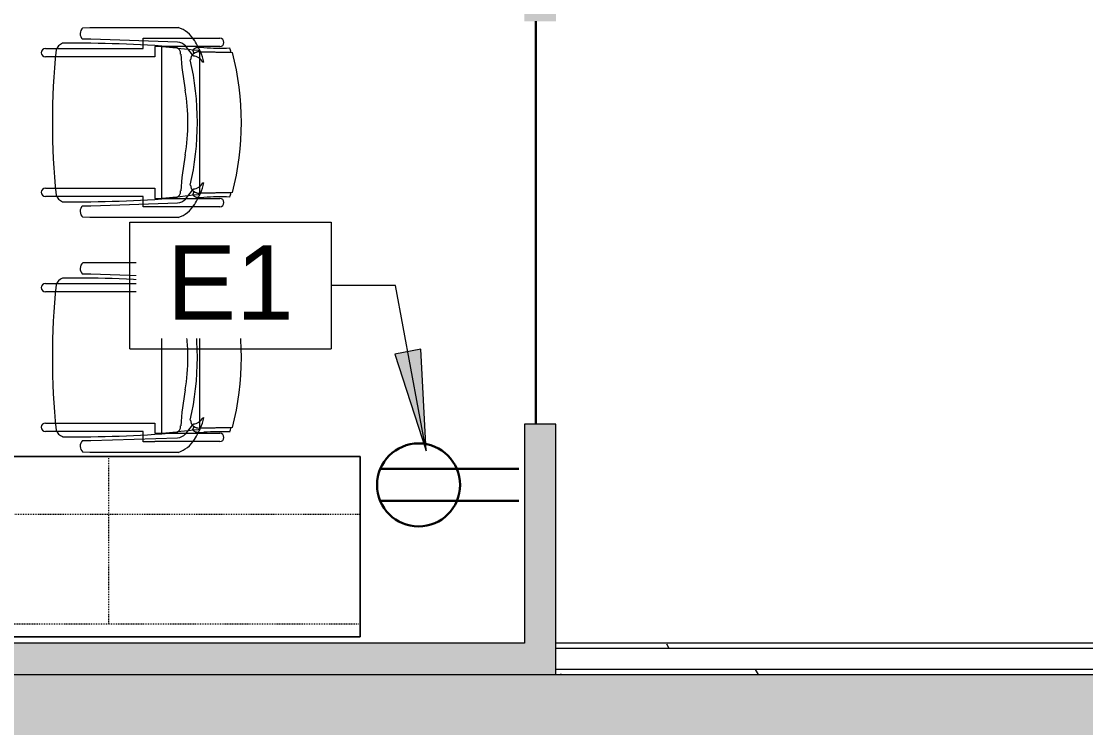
# Model space of a CAD drawing. Header units: inches. Extents: x 395 to 1878, y 644 to 1756.
# Drawn here: x 549.3 to 676.2, y 864.6 to 948.8 of the extents above; entities that cross this region are included whole.
import ezdxf

# ---------------------------------------------------------------- set-up
doc = ezdxf.new("R2010")
doc.units = ezdxf.units.IN
doc.header["$MEASUREMENT"] = 0
doc.linetypes.add('DASH 1_32_', pattern=[0.0625, 0.03125, -0.03125])
for name, color, linetype, lineweight in [('A-ANNO-KEYN', 231, 'Continuous', 9), ('A-ANNO-NOTE', 131, 'Continuous', 30), ('A-DETL-GENF', 92, 'Continuous', 9), ('A-GLAZ', 151, 'Continuous', 13), ('A-WALL', 113, 'Continuous', 13), ('A-WALL-PATT', 111, 'Continuous', 13), ('I-FURN', 30, 'Continuous', 9), ('I-WALL', 2, 'Continuous', 13)]:
    doc.layers.add(name, color=color, linetype=linetype, lineweight=lineweight)
doc.styles.add('Arial_2', font='arial.ttf', dxfattribs={"height": 8.851796})
pattern_1 = [(0, (0, 0), (30.72, 7.68), [1.267, -21.773, 1.267, -21.773, -122.88]), (0, (0, 0), (30.72, 7.68), [-46.08, 1.267, -44.813, 1.267, -21.773, -53.76]), (0, (0, 0), (30.72, 7.68), [-115.2, 1.267, -14.093, 1.267, -37.133]), (120, (11.52, 3.84), (-22.011075, 22.7643), [1.267, -21.773, 1.267, -21.773, -122.88]), (120, (11.52, 3.84), (-22.011075, 22.7643), [-46.08, 1.267, -44.813, 1.267, -21.773, -53.76]), (120, (11.52, 3.84), (-22.011075, 22.7643), [-115.2, 1.267, -14.093, 1.267, -37.133]), (240, (15.36, 19.2), (-8.708925, -30.4443), [1.267, -21.773, 1.267, -21.773, -122.88]), (240, (15.36, 19.2), (-8.708925, -30.4443), [-46.08, 1.267, -44.813, 1.267, -21.773, -53.76]), (240, (15.36, 19.2), (-8.708925, -30.4443), [-115.2, 1.267, -14.093, 1.267, -37.133])]

# ---------------------------------------------------------------- blocks, each defined once
blk = doc.blocks.new('Frameless opening with glazing - 48_ x 96_-4931144-FIRST FLOOR POWER _ SIGNAL')
at = {"layer": 'A-GLAZ', "lineweight": 30}
blk.add_line((-25.5, -0.5), (22.5, -0.5), dxfattribs=at)
blk = doc.blocks.new('T-Shaped Desk 3 - T-Shaped Desk 1-4945549-FIRST FLOOR POWER _ SIGNAL')
at = {"layer": 'I-FURN'}
for p, q in [((537.55, 1247.73), (536.12, 1247.58)), ((536.12, 1247.58), (537.55, 1247.73)), ((539.04, 1247.87), (537.55, 1247.73)), ((537.55, 1247.73), (539.04, 1247.87)), ((540.52, 1247.99), (539.04, 1247.87)), ((539.04, 1247.87), (540.52, 1247.99)), ((542.01, 1248.09), (540.52, 1247.99)), ((540.52, 1247.99), (542.01, 1248.09)), ((543.49, 1248.17), (542.01, 1248.09)), ((542.01, 1248.09), (543.49, 1248.17)), ((544.98, 1248.23), (543.49, 1248.17)), ((543.49, 1248.17), (544.98, 1248.23)), ((546.47, 1248.28), (544.98, 1248.23)), ((544.98, 1248.23), (546.47, 1248.28)), ((547.96, 1248.31), (546.47, 1248.28)), ((546.47, 1248.28), (547.96, 1248.31)), ((549.45, 1248.31), (547.96, 1248.31)), ((547.96, 1248.31), (549.45, 1248.31)), ((550.94, 1248.31), (549.45, 1248.31)), ((549.45, 1248.31), (550.94, 1248.31)), ((552.42, 1248.28), (550.94, 1248.31)), ((550.94, 1248.31), (552.42, 1248.28)), ((553.91, 1248.23), (552.42, 1248.28)), ((552.42, 1248.28), (553.91, 1248.23)), ((555.4, 1248.17), (553.91, 1248.23)), ((553.91, 1248.23), (555.4, 1248.17)), ((556.89, 1248.09), (555.4, 1248.17)), ((555.4, 1248.17), (556.89, 1248.09)), ((558.37, 1247.99), (556.89, 1248.09)), ((556.89, 1248.09), (558.37, 1247.99)), ((559.86, 1247.87), (558.37, 1247.99)), ((558.37, 1247.99), (559.86, 1247.87)), ((561.34, 1247.73), (559.86, 1247.87)), ((559.86, 1247.87), (561.34, 1247.73)), ((562.77, 1247.58), (561.34, 1247.73)), ((561.34, 1247.73), (562.77, 1247.58)), ((534.31, 1246.83), (533.55, 1246.21)), ((533.55, 1246.21), (534.31, 1246.83)), ((535.18, 1247.3), (534.31, 1246.83)), ((534.31, 1246.83), (535.18, 1247.3)), ((536.12, 1247.58), (535.18, 1247.3)), ((535.18, 1247.3), (536.12, 1247.58)), ((563.71, 1247.3), (562.77, 1247.58)), ((562.77, 1247.58), (563.71, 1247.3)), ((564.58, 1246.83), (563.71, 1247.3)), ((563.71, 1247.3), (564.58, 1246.83)), ((565.34, 1246.21), (564.58, 1246.83)), ((564.58, 1246.83), (565.34, 1246.21)), ((532.93, 1245.45), (532.47, 1244.58)), ((532.47, 1244.58), (532.93, 1245.45)), ((533.55, 1246.21), (532.93, 1245.45)), ((532.93, 1245.45), (533.55, 1246.21)), ((565.96, 1245.45), (565.34, 1246.21)), ((565.34, 1246.21), (565.96, 1245.45)), ((566.43, 1244.58), (565.96, 1245.45)), ((565.96, 1245.45), (566.43, 1244.58)), ((532.47, 1244.58), (532.18, 1243.64)), ((532.18, 1243.64), (532.47, 1244.58)), ((566.71, 1243.64), (566.43, 1244.58)), ((566.43, 1244.58), (566.71, 1243.64)), ((532.18, 1243.64), (532.09, 1242.15)), ((532.09, 1242.15), (532.18, 1243.64)), ((566.81, 1242.15), (566.71, 1243.64)), ((566.71, 1243.64), (566.81, 1242.15)), ((532.09, 1242.15), (531.86, 1237.99)), ((531.86, 1237.99), (532.09, 1242.15)), ((567.04, 1237.99), (566.81, 1242.15)), ((566.81, 1242.15), (567.04, 1237.99)), ((531.86, 1237.99), (531.68, 1233.82)), ((531.68, 1233.82), (531.86, 1237.99)), ((567.22, 1233.82), (567.04, 1237.99)), ((567.04, 1237.99), (567.22, 1233.82)), ((531.68, 1233.82), (531.55, 1229.65)), ((531.55, 1229.65), (531.68, 1233.82)), ((567.34, 1229.65), (567.22, 1233.82)), ((567.22, 1233.82), (567.34, 1229.65)), ((531.55, 1229.65), (531.47, 1225.48)), ((531.47, 1225.48), (531.55, 1229.65)), ((567.42, 1225.48), (567.34, 1229.65)), ((567.34, 1229.65), (567.42, 1225.48)), ((531.47, 1225.48), (531.45, 1221.31)), ((531.45, 1221.31), (531.47, 1225.48)), ((567.45, 1221.31), (567.42, 1225.48)), ((567.42, 1225.48), (567.45, 1221.31)), ((531.45, 1221.31), (531.47, 1217.14)), ((531.47, 1217.14), (531.45, 1221.31)), ((567.42, 1217.14), (567.45, 1221.31)), ((567.45, 1221.31), (567.42, 1217.14)), ((531.47, 1217.14), (531.55, 1212.97)), ((531.55, 1212.97), (531.47, 1217.14)), ((567.34, 1212.97), (567.42, 1217.14)), ((567.42, 1217.14), (567.34, 1212.97)), ((531.55, 1212.97), (531.68, 1208.81)), ((531.68, 1208.81), (531.55, 1212.97)), ((567.22, 1208.81), (567.34, 1212.97)), ((567.34, 1212.97), (567.22, 1208.81)), ((531.68, 1208.81), (531.86, 1204.64)), ((531.86, 1204.64), (531.68, 1208.81)), ((567.04, 1204.64), (567.22, 1208.81)), ((567.22, 1208.81), (567.04, 1204.64)), ((531.86, 1204.64), (532.09, 1200.47)), ((532.09, 1200.47), (531.86, 1204.64)), ((566.81, 1200.47), (567.04, 1204.64)), ((567.04, 1204.64), (566.81, 1200.47)), ((532.09, 1200.47), (532.18, 1198.99)), ((532.18, 1198.99), (532.09, 1200.47)), ((566.71, 1198.99), (566.81, 1200.47)), ((566.81, 1200.47), (566.71, 1198.99)), ((532.18, 1198.99), (532.47, 1198.05)), ((532.47, 1198.05), (532.18, 1198.99)), ((566.43, 1198.05), (566.71, 1198.99)), ((566.71, 1198.99), (566.43, 1198.05)), ((490.19, 1197.32), (490.19, 1175.82)), ((610.19, 1197.32), (490.19, 1197.32)), ((490.19, 1197.32), (532.85, 1197.32)), ((490.19, 1175.82), (490.19, 1197.32)), ((532.47, 1198.05), (532.93, 1197.18)), ((532.85, 1197.32), (532.47, 1198.05)), ((532.93, 1197.18), (532.85, 1197.32)), ((532.85, 1197.32), (566.04, 1197.32)), ((532.93, 1197.18), (533.55, 1196.42)), ((533.55, 1196.42), (532.93, 1197.18)), ((565.34, 1196.42), (565.96, 1197.18)), ((565.96, 1197.18), (565.34, 1196.42)), ((565.96, 1197.18), (566.43, 1198.05)), ((566.04, 1197.32), (565.96, 1197.18)), ((566.43, 1198.05), (566.04, 1197.32)), ((566.04, 1197.32), (610.19, 1197.32)), ((610.19, 1175.82), (610.19, 1197.32)), ((610.19, 1197.32), (610.19, 1175.82)), ((533.55, 1196.42), (534.31, 1195.8)), ((534.31, 1195.8), (533.55, 1196.42)), ((534.31, 1195.8), (535.18, 1195.33)), ((535.18, 1195.33), (534.31, 1195.8)), ((563.71, 1195.33), (564.58, 1195.8)), ((564.58, 1195.8), (563.71, 1195.33)), ((564.58, 1195.8), (565.34, 1196.42)), ((565.34, 1196.42), (564.58, 1195.8)), ((535.18, 1195.33), (536.12, 1195.05)), ((536.12, 1195.05), (535.18, 1195.33)), ((536.12, 1195.05), (537.55, 1194.9)), ((537.55, 1194.9), (536.12, 1195.05)), ((537.55, 1194.9), (539.04, 1194.76)), ((539.04, 1194.76), (537.55, 1194.9)), ((539.04, 1194.76), (540.52, 1194.64)), ((540.52, 1194.64), (539.04, 1194.76)), ((540.52, 1194.64), (542.01, 1194.54)), ((542.01, 1194.54), (540.52, 1194.64)), ((542.01, 1194.54), (543.49, 1194.46)), ((543.49, 1194.46), (542.01, 1194.54)), ((543.49, 1194.46), (544.98, 1194.4)), ((544.98, 1194.4), (543.49, 1194.46)), ((544.98, 1194.4), (546.47, 1194.35)), ((546.47, 1194.35), (544.98, 1194.4)), ((552.42, 1194.35), (553.91, 1194.4)), ((553.91, 1194.4), (552.42, 1194.35)), ((553.91, 1194.4), (555.4, 1194.46)), ((555.4, 1194.46), (553.91, 1194.4)), ((555.4, 1194.46), (556.89, 1194.54)), ((556.89, 1194.54), (555.4, 1194.46)), ((556.89, 1194.54), (558.37, 1194.64)), ((558.37, 1194.64), (556.89, 1194.54)), ((558.37, 1194.64), (559.86, 1194.76)), ((559.86, 1194.76), (558.37, 1194.64)), ((559.86, 1194.76), (561.34, 1194.9)), ((561.34, 1194.9), (559.86, 1194.76)), ((561.34, 1194.9), (562.77, 1195.05)), ((562.77, 1195.05), (561.34, 1194.9)), ((562.77, 1195.05), (563.71, 1195.33)), ((563.71, 1195.33), (562.77, 1195.05)), ((546.47, 1194.35), (547.96, 1194.32)), ((547.96, 1194.32), (546.47, 1194.35)), ((547.96, 1194.32), (549.45, 1194.31)), ((549.45, 1194.31), (547.96, 1194.32)), ((549.45, 1194.31), (550.94, 1194.32)), ((550.94, 1194.32), (549.45, 1194.31)), ((550.94, 1194.32), (552.42, 1194.35)), ((552.42, 1194.35), (550.94, 1194.32)), ((490.19, 1175.82), (610.19, 1175.82)), ((610.19, 1175.82), (490.19, 1175.82))]:
    blk.add_line(p, q, dxfattribs=at)
at = {"layer": 'I-FURN', "linetype": 'DASH 1_32_'}
for p, q in [((520.19, 1197.32), (520.19, 1177.32)), ((550.19, 1197.32), (550.19, 1177.32)), ((580.19, 1197.32), (580.19, 1177.32)), ((550.19, 1190.44), (610.19, 1190.44)), ((520.19, 1177.32), (490.19, 1177.32)), ((550.19, 1177.32), (520.19, 1177.32)), ((550.19, 1177.32), (550.19, 1175.82)), ((580.19, 1177.32), (550.19, 1177.32)), ((610.19, 1177.32), (580.19, 1177.32))]:
    blk.add_line(p, q, dxfattribs=at)
blk = doc.blocks.new('F-Haworth_Chair_X99-Seminar - X99 Seminar Chair with Glides-V27-FIRST FLOOR POWER _ SIGNAL')
at = {"layer": 'I-FURN'}
for p, q in [((-8.82, 9.44), (-8.82, 10.78)), ((-7.83, 10.78), (-7.83, 9.57)), ((7.83, 9.57), (7.83, 10.78)), ((8.82, 10.78), (8.82, 9.44)), ((-8.82, -0.89), (-8.82, 9.44)), ((-7.83, 9.57), (-7.83, -0.18)), ((7.83, -2.27), (7.83, 9.57)), ((8.82, 9.44), (8.82, -0.89)), ((-9.92, 6.36), (-9.92, 5.36)), ((9.92, 5.36), (9.92, 6.36)), ((-11.32, 5.48), (-11.3, 6.32)), ((-11.32, -5.06), (-11.32, 5.48)), ((-9.92, 5.36), (-9.57, -4.97)), ((9.57, -4.97), (9.92, 5.36)), ((11.3, 6.32), (11.32, 5.48)), ((11.32, 5.48), (11.32, -5.06)), ((-10.07, -0.89), (-9.71, -0.89)), ((-10.07, -2.27), (-10.07, -0.89)), ((-9.71, -0.89), (-9.2, -0.89)), ((-9.2, -0.89), (-8.82, -0.89)), ((-7.83, -0.22), (-7.83, -2.27)), ((8.82, -0.89), (9.2, -0.89)), ((9.2, -0.89), (9.71, -0.89)), ((9.71, -0.89), (10.07, -0.89)), ((10.07, -0.89), (10.07, -2.27)), ((-10.04, -2.27), (-10.07, -2.27)), ((-10.04, -4.99), (-10.04, -2.27)), ((-9.04, -2.27), (-9.04, -3.12)), ((-7.83, -2.27), (-9.04, -2.27)), ((9.04, -2.27), (7.83, -2.27)), ((9.04, -3.12), (9.04, -2.27)), ((10.04, -2.27), (10.04, -4.99)), ((10.07, -2.27), (10.04, -2.27)), ((-9.07, -3.12), (9.07, -3.12)), ((-9.07, -3.2), (-9.07, -3.12)), ((-8.9, -4.8), (-9.07, -3.2)), ((-9.04, -3.12), (-9.04, -3.43)), ((-9.04, -3.43), (-9.04, -3.62)), ((-9.04, -3.62), (-9.04, -5.98)), ((9.07, -3.2), (8.9, -4.8)), ((9.04, -3.43), (9.04, -3.12)), ((9.04, -3.62), (9.04, -3.43)), ((9.04, -5.98), (9.04, -3.62)), ((9.07, -3.12), (9.07, -3.2)), ((-10.04, -5.98), (-10.04, -5)), ((-8.88, -4.99), (-8.89, -4.91)), ((-8.75, -6.22), (-8.88, -4.99)), ((8.88, -4.99), (8.75, -6.22)), ((8.89, -4.91), (8.88, -4.99)), ((10.04, -5), (10.04, -5.98)), ((-10.04, -6.81), (-10.04, -5.98)), ((-9.13, -5.92), (-8.07, -6.77)), ((-9.04, -5.99), (-9.04, -7.4)), ((-8.68, -6.87), (-8.75, -6.22)), ((8.07, -6.77), (9.13, -5.92)), ((8.75, -6.22), (8.68, -6.87)), ((9.04, -7.4), (9.04, -5.99)), ((10.04, -5.98), (10.04, -6.81)), ((-10.04, -10.02), (-10.04, -6.81)), ((-9.04, -7.4), (-9.04, -10.02)), ((-8.62, -7.42), (-8.68, -6.87)), ((-8.6, -7.6), (-8.62, -7.43)), ((-8.61, -6.81), (-8.23, -6.95)), ((-8.49, -7.6), (-8.56, -7.6)), ((-8.42, -7.57), (-8.34, -11.37)), ((-8.34, -11.52), (-8.42, -7.57)), ((-7.65, -7.6), (-8.4, -7.6)), ((-8.03, -6.81), (-7.95, -6.87)), ((7.65, -7.6), (-7.65, -7.6)), ((8.4, -7.6), (7.65, -7.6)), ((7.95, -6.87), (8.03, -6.81)), ((8.23, -6.95), (8.61, -6.81)), ((8.34, -11.37), (8.42, -7.57)), ((8.42, -7.57), (8.34, -11.52)), ((8.56, -7.6), (8.49, -7.6)), ((8.62, -7.43), (8.6, -7.6)), ((8.68, -6.87), (8.62, -7.42)), ((9.04, -10.02), (9.04, -7.4)), ((10.04, -6.81), (10.04, -10.02)), ((-7.18, -7.99), (-7.21, -8.13)), ((7.21, -8.13), (7.18, -7.99))]:
    blk.add_line(p, q, dxfattribs=at)
for centre, radius, start, end in [((-8.32, 10.78), 0.495, 0, 180), ((8.32, 10.78), 0.495, 0, 180), ((-8.21, 8.28), 1.31, 110.0433, 159.9567), ((0, -75.01), 84.96, 84.1475, 95.8525), ((8.21, 8.28), 1.31, 20.0433, 69.9567), ((144.06, 7.32), 153.52, 179.4749, 184.5213), ((-144.06, 7.32), 153.52, 355.4787, 0.5251), ((-10.58, 5.68), 0.956, 45.8901, 138.1099), ((10.58, 5.68), 0.956, 41.8901, 134.1099), ((-7.87, -3.92), 3.63, 198.1789, 238.0478), ((-8.18, -4.9), 1.39, 182.8013, 227.1078), ((-8.24, -4.59), 0.763, 194.2338, 275.7662), ((8.24, -4.59), 0.763, 264.2338, 345.7662), ((8.18, -4.9), 1.39, 312.8922, 357.1987), ((7.87, -3.92), 3.63, 301.9522, 341.8211), ((-11.32, -48.08), 42.84, 79.9767, 85.7699), ((0, 15.97), 22.19, 259.9767, 280.0233), ((11.32, -48.08), 42.84, 94.2301, 100.0233), ((-4.71, 1.15), 9.61, 238.0478, 243.9964), ((-5.2, -7.86), 3.74, 170.0936, 184.0143), ((-4.71, 1.15), 9.61, 243.9964, 246.4906), ((-8.28, -7.33), 0.613, 122.5427, 170.0936), ((-7.37, -7.55), 1.05, 95.9554, 181.1786), ((-7.37, -7.55), 1.05, 145.2002, 181.1786), ((-6.55, -6.76), 1.38, 185.0878, 212.4248), ((-6.55, -6.76), 1.38, 214.0187, 242.9497), ((0, 26.49), 33.83, 257.2285, 282.7715), ((6.55, -6.76), 1.38, 297.0503, 325.9813), ((7.37, -7.55), 1.05, 358.8214, 84.0446), ((6.55, -6.76), 1.38, 327.5752, 354.9122), ((7.37, -7.55), 1.05, 358.8214, 34.7998), ((4.71, 1.15), 9.61, 293.5094, 296.0036), ((8.28, -7.33), 0.613, 9.9064, 57.4573), ((5.2, -7.86), 3.74, 355.9857, 9.9064), ((4.71, 1.15), 9.61, 296.0036, 301.9522), ((-36.06, -10.03), 27.2, 357.4882, 4.0143), ((-4.71, 1.15), 9.61, 246.6393, 247.073), ((-4.71, 1.15), 9.61, 247.2631, 254.9334), ((4.71, 1.15), 9.61, 285.0666, 292.7369), ((4.71, 1.15), 9.61, 292.927, 293.3607), ((36.06, -10.03), 27.2, 175.9857, 182.5118), ((-9.54, -10.02), 0.498, 180, 0), ((9.54, -10.02), 0.498, 180, 0), ((0, 20.73), 33.17, 254.4478, 255.4234), ((0, 20.73), 33.17, 284.5766, 285.5522), ((0, 20.29), 32.89, 255.304, 284.6925)]:
    blk.add_arc(centre, radius, start, end, dxfattribs=at)
blk = doc.blocks.new('F-Haworth_Chair_X99-Seminar - X99 Seminar Chair with Glides-V28-FIRST FLOOR POWER _ SIGNAL')
at = {"layer": 'I-FURN'}
for p, q in [((-8.82, 9.44), (-8.82, 10.78)), ((-7.83, 10.78), (-7.83, 9.57)), ((7.83, 9.57), (7.83, 10.78)), ((8.82, 10.78), (8.82, 9.44)), ((-8.82, -0.89), (-8.82, 9.44)), ((-7.83, 9.57), (-7.83, -2.27)), ((7.83, -2.27), (7.83, 9.57)), ((8.82, 9.44), (8.82, -0.89)), ((-9.92, 6.36), (-9.92, 5.36)), ((9.92, 5.36), (9.92, 6.36)), ((-11.32, 5.48), (-11.3, 6.32)), ((-11.32, -5.06), (-11.32, 5.48)), ((-9.92, 5.36), (-9.57, -4.97)), ((9.57, -4.97), (9.92, 5.36)), ((11.3, 6.32), (11.32, 5.48)), ((11.32, 5.48), (11.32, -5.06)), ((-10.07, -0.89), (-9.71, -0.89)), ((-10.07, -2.27), (-10.07, -0.89)), ((-9.71, -0.89), (-9.2, -0.89)), ((-9.2, -0.89), (-8.82, -0.89)), ((8.82, -0.89), (9.2, -0.89)), ((9.2, -0.89), (9.71, -0.89)), ((9.71, -0.89), (10.07, -0.89)), ((10.07, -0.89), (10.07, -2.27)), ((-10.04, -2.27), (-10.07, -2.27)), ((-10.04, -4.99), (-10.04, -2.27)), ((-9.04, -2.27), (-9.04, -3.12)), ((-7.83, -2.27), (-9.04, -2.27)), ((9.04, -2.27), (7.83, -2.27)), ((9.04, -3.12), (9.04, -2.27)), ((10.04, -2.27), (10.04, -4.99)), ((10.07, -2.27), (10.04, -2.27)), ((-9.07, -3.12), (9.07, -3.12)), ((-9.07, -3.2), (-9.07, -3.12)), ((-8.9, -4.8), (-9.07, -3.2)), ((-9.04, -3.12), (-9.04, -3.43)), ((-9.04, -3.43), (-9.04, -3.62)), ((-9.04, -3.62), (-9.04, -5.98)), ((9.07, -3.2), (8.9, -4.8)), ((9.04, -3.43), (9.04, -3.12)), ((9.04, -3.62), (9.04, -3.43)), ((9.04, -5.98), (9.04, -3.62)), ((9.07, -3.12), (9.07, -3.2)), ((-10.04, -5.98), (-10.04, -5)), ((-8.88, -4.99), (-8.89, -4.91)), ((-8.75, -6.22), (-8.88, -4.99)), ((8.88, -4.99), (8.75, -6.22)), ((8.89, -4.91), (8.88, -4.99)), ((10.04, -5), (10.04, -5.98)), ((-10.04, -6.81), (-10.04, -5.98)), ((-9.13, -5.92), (-8.07, -6.77)), ((-9.04, -5.99), (-9.04, -7.4)), ((-8.68, -6.87), (-8.75, -6.22)), ((8.07, -6.77), (9.13, -5.92)), ((8.75, -6.22), (8.68, -6.87)), ((9.04, -7.4), (9.04, -5.99)), ((10.04, -5.98), (10.04, -6.81)), ((-10.04, -10.02), (-10.04, -6.81)), ((-9.04, -7.4), (-9.04, -10.02)), ((-8.62, -7.42), (-8.68, -6.87)), ((-8.6, -7.6), (-8.62, -7.43)), ((-8.61, -6.81), (-8.23, -6.95)), ((-8.49, -7.6), (-8.56, -7.6)), ((-8.42, -7.57), (-8.34, -11.37)), ((-8.34, -11.52), (-8.42, -7.57)), ((-7.65, -7.6), (-8.4, -7.6)), ((-8.03, -6.81), (-7.95, -6.87)), ((-0.12, -7.6), (-7.65, -7.6)), ((7.65, -7.6), (-0.08, -7.6)), ((8.4, -7.6), (7.65, -7.6)), ((7.95, -6.87), (8.03, -6.81)), ((8.23, -6.95), (8.61, -6.81)), ((8.34, -11.37), (8.42, -7.57)), ((8.42, -7.57), (8.34, -11.52)), ((8.56, -7.6), (8.49, -7.6)), ((8.62, -7.43), (8.6, -7.6)), ((8.68, -6.87), (8.62, -7.42)), ((9.04, -10.02), (9.04, -7.4)), ((10.04, -6.81), (10.04, -10.02)), ((-7.18, -7.99), (-7.21, -8.13)), ((7.21, -8.13), (7.18, -7.99))]:
    blk.add_line(p, q, dxfattribs=at)
for centre, radius, start, end in [((-8.32, 10.78), 0.495, 0, 180), ((8.32, 10.78), 0.495, 0, 180), ((-8.21, 8.28), 1.31, 110.0433, 159.9567), ((0, -75.01), 84.96, 84.1475, 95.8525), ((8.21, 8.28), 1.31, 20.0433, 69.9567), ((144.06, 7.32), 153.52, 179.4749, 184.5213), ((-144.06, 7.32), 153.52, 355.4787, 0.5251), ((-10.58, 5.68), 0.956, 45.8901, 138.1099), ((10.58, 5.68), 0.956, 41.8901, 134.1099), ((-7.87, -3.92), 3.63, 198.1789, 238.0478), ((-8.18, -4.9), 1.39, 182.8013, 227.1078), ((-8.24, -4.59), 0.763, 194.2338, 275.7662), ((8.24, -4.59), 0.763, 264.2338, 345.7662), ((8.18, -4.9), 1.39, 312.8922, 357.1987), ((7.87, -3.92), 3.63, 301.9522, 341.8211), ((-11.32, -48.08), 42.84, 79.9767, 85.7699), ((0, 15.97), 22.19, 259.9767, 280.0233), ((11.32, -48.08), 42.84, 94.2301, 100.0233), ((-4.71, 1.15), 9.61, 238.0478, 243.9964), ((-5.2, -7.86), 3.74, 170.0936, 184.0143), ((-4.71, 1.15), 9.61, 243.9964, 246.4906), ((-8.28, -7.33), 0.613, 122.5427, 170.0936), ((-7.37, -7.55), 1.05, 95.9554, 181.1786), ((-7.37, -7.55), 1.05, 145.2002, 181.1786), ((-6.55, -6.76), 1.38, 185.0878, 212.4248), ((-6.55, -6.76), 1.38, 214.0187, 242.9497), ((0, 26.49), 33.83, 257.2285, 282.7715), ((6.55, -6.76), 1.38, 297.0503, 325.9813), ((7.37, -7.55), 1.05, 358.8214, 84.0446), ((6.55, -6.76), 1.38, 327.5752, 354.9122), ((7.37, -7.55), 1.05, 358.8214, 34.7998), ((4.71, 1.15), 9.61, 293.5094, 296.0036), ((8.28, -7.33), 0.613, 9.9064, 57.4573), ((5.2, -7.86), 3.74, 355.9857, 9.9064), ((4.71, 1.15), 9.61, 296.0036, 301.9522), ((-36.06, -10.03), 27.2, 357.4882, 4.0143), ((-4.71, 1.15), 9.61, 246.6393, 247.073), ((-4.71, 1.15), 9.61, 247.2631, 254.9334), ((4.71, 1.15), 9.61, 285.0666, 292.7369), ((4.71, 1.15), 9.61, 292.927, 293.3607), ((36.06, -10.03), 27.2, 175.9857, 182.5118), ((-9.54, -10.02), 0.498, 180, 0), ((9.54, -10.02), 0.498, 180, 0), ((0, 20.73), 33.17, 254.4478, 255.4234), ((0, 20.73), 33.17, 284.5766, 285.5522), ((0, 20.29), 32.89, 255.304, 284.6925)]:
    blk.add_arc(centre, radius, start, end, dxfattribs=at)
blk = doc.blocks.new('Keynote Tag - Keynote Number - Boxed-135510-FIRST FLOOR POWER _ SIGNAL')
at = {"layer": 'A-ANNO-KEYN'}
for p, q in [((-0.125, -0.0792), (-0.125, 0.0781)), ((-0.125, 0.0781), (0.125, 0.0781)), ((0.125, 0.0781), (0.125, -0.0792)), ((-0.125, -0.0792), (0.125, -0.0792))]:
    blk.add_line(p, q, dxfattribs=at)

msp = doc.modelspace()

# ---------------------------------------------------------------- hatches: boundary and pattern name
at = {"layer": 'A-ANNO-KEYN'}
msp.add_hatch(color=256, dxfattribs=at).paths.add_polyline_path([(597.53, 897.63), (596.9, 909.72), (593.8, 909.14)], flags=0)
at = {"layer": 'A-DETL-GENF'}
h = msp.add_hatch(color=254, dxfattribs=at)
h.paths.add_polyline_path([(811.25, 647.5), (887.25, 647.5), (887.25, 694.57), (811.25, 694.57), (811.25, 650.52)], flags=0)
h.paths.add_polyline_path([(807.08, 647.5), (807.25, 647.5), (807.25, 698.57), (887.25, 698.57), (887.25, 705), (891.25, 705), (891.25, 647.5), (1223.25, 647.5), (1223.25, 705), (1227.25, 705), (1227.25, 693.07), (1315.25, 693.07), (1315.25, 662.79), (1339.25, 662.79), (1339.25, 647.5), (1401.5, 647.5), (1401.5, 682.5), (1425.5, 682.5), (1425.5, 647.5), (1878.31, 647.5), (1878.31, 893.5), (1671.99, 893.5), (1671.99, 1257.87), (1663.25, 1257.87), (1663.25, 1256.51), (1667.49, 1256.51), (1667.49, 1238.51), (1649.49, 1238.51), (1649.49, 1254.12), (1429.25, 1254.12), (1429.25, 1233.5), (1403.75, 1233.5), (1403.75, 1254.12), (1216.25, 1254.12), (1216.25, 1237), (1198.25, 1237), (1198.25, 1250.56), (1104.25, 1250.56), (1104.25, 1198.56), (1135.73, 1198.56), (1135.73, 1194.56), (1104.25, 1194.56), (1104.25, 1191.56), (1100.25, 1191.56), (1100.25, 1254.56), (1102.13, 1254.56), (1102.13, 1257.87), (1014.25, 1257.87), (1014.25, 1219), (1002.25, 1219), (1002.25, 1250.56), (943.28, 1250.56), (943.28, 1208.56), (921.28, 1208.56), (921.28, 1232.56), (820.25, 1232.56), (820.25, 1102.56), (858.25, 1102.56), (858.25, 1098.56), (820.25, 1098.56), (820.25, 1084.56), (964.25, 1084.56), (964.25, 1098.56), (876.25, 1098.56), (876.25, 1102.56), (964.25, 1102.56), (964.25, 1161.64), (968.25, 1161.64), (968.25, 1106.56), (1010.25, 1106.56), (1010.25, 1109.59), (1014.25, 1109.59), (1014.25, 1073.1), (1010.25, 1073.1), (1010.25, 1076.56), (968.25, 1076.56), (968.25, 1018.56), (964.25, 1018.56), (964.25, 1080.56), (820.25, 1080.56), (820.25, 946.56), (858.25, 946.56), (858.25, 946.31), (876.25, 946.31), (876.25, 946.56), (971.53, 946.56), (971.53, 970.56), (1010.25, 970.56), (1010.25, 1037.1), (1014.25, 1037.1), (1014.25, 969), (1002.25, 969), (975.53, 966.56), (975.53, 918.56), (1010.25, 918.56), (1010.25, 950.56), (1014.25, 950.56), (1014.25, 914.56), (971.53, 914.56), (971.53, 927.72), (953.53, 927.72), (953.53, 914.56), (891.25, 914.56), (891.25, 911.3), (888.63, 911.3), (888.63, 839.74), (891.25, 839.74), (891.25, 833.44), (888.63, 833.44), (888.63, 833), (911.63, 833), (911.63, 829), (899.25, 829), (899.25, 797.44), (887.25, 797.44), (887.25, 814.06), (685, 814.06), (685, 870.94), (446.5, 870.94), (446.5, 891.94), (395.07, 891.94), (395.07, 647.5), (765.88, 647.5)], flags=0)
h.paths.add_polyline_path([(1271.25, 647.5), (1271.25, 689.07), (1227.25, 689.07), (1227.25, 647.5)], flags=0)
h.paths.add_polyline_path([(1311.25, 647.5), (1311.25, 689.07), (1275.25, 689.07), (1275.25, 647.5), (1275.68, 647.5)], flags=0)
h.paths.add_polyline_path([(903.25, 647.5), (903.25, 705.44), (887.25, 705.44), (887.25, 717), (909.13, 717), (909.13, 789.61), (891.25, 789.61), (891.25, 717.44), (887.25, 717.44), (887.25, 797), (891.25, 797), (891.25, 793.61), (983.25, 793.61), (983.25, 815.1), (959.13, 815.1), (959.13, 829), (947.63, 829), (947.63, 833), (963.13, 833), (963.13, 819.1), (983.25, 819.1), (983.25, 833), (987.25, 833), (987.25, 786.11), (983.25, 786.11), (983.25, 789.61), (913.13, 789.61), (913.13, 717), (987.25, 717), (987.25, 705.44), (971.25, 705.44), (971.25, 713), (903.25, 713)], flags=0)
h.paths.add_polyline_path([(1127.25, 675.14), (1127.25, 705), (1131.25, 705), (1131.25, 675.14)], flags=0)
h.paths.add_polyline_path([(983.25, 675.14), (983.25, 705), (987.25, 705), (987.25, 675.14)], flags=0)
h.paths.add_polyline_path([(1223.1, 705.44), (1211.25, 705.44), (1211.25, 709), (1143.25, 709), (1143.25, 705.44), (1127.25, 705.44), (1127.25, 717), (1143.25, 717), (1143.25, 713), (1211.25, 713), (1211.25, 717), (1227.25, 717), (1227.25, 705.44), (1223.25, 705.44)], flags=0)
h.paths.add_polyline_path([(1223.25, 717.44), (1223.25, 821), (1211.25, 821), (1211.25, 833), (1227.25, 833), (1227.25, 717.44)], flags=0)
h.paths.add_polyline_path([(1131.25, 717.44), (1127.25, 717.44), (1127.25, 744.12), (1131.25, 744.11)], flags=0)
h.paths.add_polyline_path([(983.25, 717.44), (983.25, 744.11), (987.25, 744.11), (987.25, 717.44)], flags=0)
h.paths.add_polyline_path([(1493, 746.25), (1493, 842.25), (1643.75, 842.25), (1643.75, 820.25), (1515, 820.25), (1515, 746.25), (1507.5, 746.25)], flags=0)
h.paths.add_polyline_path([(1407, 768), (1393, 768), (1393, 855.02), (1407, 855.02), (1407, 814.06)], flags=0)
h.paths.add_polyline_path([(1131.25, 786.11), (1127.25, 786.11), (1127.25, 833), (1143.25, 833), (1143.25, 821), (1131.25, 821), (1131.25, 793.61)], flags=0)
h.paths.add_polyline_path([(1772.49, 869.55), (1759.49, 869.55), (1759.49, 885.5), (1772.49, 885.5), (1772.49, 870)], flags=0)
h.paths.add_polyline_path([(1667.62, 870), (1647.75, 870), (1647.75, 890), (1667.62, 890), (1667.62, 889.13), (1667.75, 889.13), (1667.75, 870)], flags=0)
h.paths.add_polyline_path([(912.3, 918.56), (949.53, 918.56), (949.53, 931.72), (971.53, 931.72), (971.53, 934.56), (891.25, 934.56), (891.25, 918.56)], flags=0)
h.paths.add_polyline_path([(876.25, 934.19), (887.25, 934.19), (887.25, 934.56), (876.25, 934.56), (876.25, 938.56), (971.53, 938.56), (971.53, 942.56), (820.25, 942.56), (820.25, 938.56), (821.75, 938.56), (821.75, 934.56), (816.25, 934.56), (816.25, 934.19), (858.58, 934.19)], flags=0)
h.paths.add_polyline_path([(825.5, 934.56), (825.5, 938.56), (858.25, 938.56), (858.25, 934.56)], flags=0)
h.paths.add_polyline_path([(1202.25, 951), (1198.25, 951), (1198.25, 968.56), (1216.25, 968.56), (1216.25, 951)], flags=0)
h.paths.add_polyline_path([(1002.25, 966.56), (975.53, 966.56), (1002.25, 969)], flags=0)
h.paths.add_polyline_path([(1202.25, 969), (1198.25, 969), (1198.25, 1194.56), (1171.73, 1194.56), (1171.73, 1198.56), (1198.25, 1198.56), (1198.25, 1236.56), (1202.25, 1236.56), (1202.25, 969.65)], flags=0)
h.paths.add_polyline_path([(817, 977.94), (817, 1106.37), (816.25, 1106.37), (816.25, 977.94)], flags=0)
h.paths.add_polyline_path([(1429.25, 988), (1403.75, 988), (1403.75, 1013.5), (1429.25, 1013.5)], flags=0)
h.paths.add_polyline_path([(1649.49, 992.51), (1649.49, 1010.51), (1667.49, 1010.51), (1667.49, 992.51), (1663.27, 992.51)], flags=0)
h.paths.add_polyline_path([(1010.25, 1080.56), (1010.25, 1102.56), (968.25, 1102.56), (968.25, 1080.56), (997.73, 1080.56)], flags=0)
h.paths.add_polyline_path([(816.25, 1110.12), (817, 1110.12), (817, 1254.12), (816.25, 1254.12), (816.25, 1132.36)], flags=0)
h.paths.add_polyline_path([(1663.27, 1117.61), (1647.27, 1117.61), (1647.27, 1130.61), (1663.27, 1130.61)], flags=0)
h.paths.add_polyline_path([(1010.25, 1145.59), (1010.25, 1218.56), (1014.25, 1218.56), (1014.25, 1145.59)], flags=0)
h.paths.add_polyline_path([(925.28, 1212.56), (939.28, 1212.56), (939.28, 1250.56), (876.25, 1250.56), (876.25, 1243), (858.25, 1243), (858.25, 1250.56), (820.25, 1250.56), (820.25, 1236.56), (925.28, 1236.56), (925.28, 1226.56)], flags=0)
at = {"layer": 'A-WALL-PATT', "lineweight": 9}
h = msp.add_hatch(color=7, dxfattribs=at)
h.paths.add_polyline_path([(613, 870.94), (613, 900.81), (609.25, 900.81), (609.25, 870.94)], flags=0)
h.paths.add_polyline_path([(609.25, 948.81), (613, 948.81), (613, 956.81), (609.25, 956.81)], flags=0)
h.paths.add_polyline_path([(613, 996.81), (613, 1008.81), (609.25, 1008.81), (609.25, 996.81)], flags=0)
h.paths.add_polyline_path([(609.25, 1048.81), (613, 1048.81), (613, 1056.81), (609.25, 1056.81)], flags=0)
h.paths.add_polyline_path([(613, 1104.81), (613, 1144.81), (609.25, 1144.81), (609.25, 1104.81)], flags=0)
h.paths.add_polyline_path([(609.25, 1192.81), (613, 1192.81), (613, 1201.81), (609.25, 1201.81)], flags=0)
h.paths.add_polyline_path([(609.25, 1241.81), (613, 1241.81), (613, 1253.81), (609.25, 1253.81), (609.25, 1245.94)], flags=0)
h.paths.add_polyline_path([(613, 1293.81), (613, 1300.81), (609.25, 1300.81), (609.25, 1293.81)], flags=0)
h.paths.add_polyline_path([(609.25, 1348.81), (613, 1348.81), (613, 1392.81), (609.25, 1392.81), (609.25, 1354.25)], flags=0)
h.paths.add_polyline_path([(609.25, 1440.81), (613, 1440.81), (613, 1447.06), (609.25, 1447.06)], flags=0)
h.paths.add_polyline_path([(609.25, 1487.06), (613, 1487.06), (613, 1499.06), (609.25, 1499.06), (609.25, 1491.19)], flags=0)
h.paths.add_polyline_path([(609.25, 1539.06), (613, 1539.06), (613, 1545.81), (609.25, 1545.81)], flags=0)
h.paths.add_polyline_path([(613, 1593.81), (613, 1617.69), (609.25, 1617.69), (609.25, 1593.81)], flags=0)
msp.add_hatch(color=7, dxfattribs=at).paths.add_polyline_path([(580.47, 870.94), (609.25, 870.94), (609.25, 874.69), (464.5, 874.69), (464.5, 870.94), (487.77, 870.94)], flags=0)
h = msp.add_hatch(dxfattribs=at)
h.set_pattern_fill('FP_4', color=256, style=0, pattern_type=2)
h.set_pattern_definition(pattern_1)
h.paths.add_polyline_path([(613, 874.06), (725.75, 874.06), (725.75, 874.69), (613, 874.69)], flags=0)
h.paths.add_polyline_path([(821.75, 874.06), (821.75, 874.69), (784.75, 874.69), (784.75, 874.06)], flags=0)
h = msp.add_hatch(dxfattribs=at)
h.set_pattern_fill('FP_4', color=256, style=0, pattern_type=2)
h.set_pattern_definition(pattern_1)
h.paths.add_polyline_path([(821.75, 870.94), (821.75, 871.56), (784.75, 871.56), (784.75, 870.94)], flags=0)
h.paths.add_polyline_path([(673.18, 870.94), (725.75, 870.94), (725.75, 871.56), (613, 871.56), (613, 870.94)], flags=0)

# ---------------------------------------------------------------- linework, layer by layer
at = {"layer": 'A-ANNO-KEYN'}
for p, q in [((593.88, 917.34), (586.22, 917.34)), ((597.53, 897.63), (593.88, 917.34)), ((596.9, 909.72), (593.8, 909.14)), ((593.8, 909.14), (597.53, 897.63)), ((597.53, 897.63), (596.9, 909.72))]:
    msp.add_line(p, q, dxfattribs=at)
at = {"layer": 'A-ANNO-NOTE'}
for p, q in [((608.6, 895.47), (592.07, 895.47)), ((608.6, 891.64), (592.07, 891.64))]:
    msp.add_line(p, q, dxfattribs=at)
msp.add_circle((596.63, 893.55), 4.95, dxfattribs=at)
at = {"layer": 'A-WALL'}
for p, q in [((725.75, 874.06), (613, 874.06)), ((725.75, 871.56), (613, 871.56))]:
    msp.add_line(p, q, dxfattribs=at)
at = {"layer": 'I-WALL', "color": 8, "lineweight": 20}
for p, q in [((613, 900.81), (609.25, 900.81)), ((609.25, 900.81), (609.25, 874.69)), ((613, 870.94), (613, 900.81)), ((609.25, 874.69), (464.5, 874.69)), ((464.5, 870.94), (613, 870.94))]:
    msp.add_line(p, q, dxfattribs=at)
at = {"layer": 'I-WALL'}
for p, q in [((725.75, 874.69), (613, 874.69)), ((613, 870.94), (685, 870.94))]:
    msp.add_line(p, q, dxfattribs=at)

# ---------------------------------------------------------------- block references
at = {"layer": 'A-ANNO-KEYN', "xscale": 95.99999999999994, "yscale": 95.99999999999994, "zscale": 95.99999999999994}
msp.add_blockref('Keynote Tag - Keynote Number - Boxed-135510-FIRST FLOOR POWER _ SIGNAL', (574.22, 917.39), dxfattribs=at)
at = {"layer": 'A-GLAZ', "rotation": 269.9999999999999}
msp.add_blockref('Frameless opening with glazing - 48_ x 96_-4931144-FIRST FLOOR POWER _ SIGNAL', (611.12, 923.31), dxfattribs=at)
at = {"layer": 'I-FURN'}
msp.add_blockref('T-Shaped Desk 3 - T-Shaped Desk 1-4945549-FIRST FLOOR POWER _ SIGNAL', (-20.52, -300.37), dxfattribs=at)
at = {"layer": 'I-FURN', "rotation": 90.00000000000026}
for name, p in [('F-Haworth_Chair_X99-Seminar - X99 Seminar Chair with Glides-V27-FIRST FLOOR POWER _ SIGNAL', (562.91, 936.75)), ('F-Haworth_Chair_X99-Seminar - X99 Seminar Chair with Glides-V28-FIRST FLOOR POWER _ SIGNAL', (562.91, 908.75))]:
    msp.add_blockref(name, p, dxfattribs=at)

# ---------------------------------------------------------------- next in the draw order: texts
at = {"layer": 'A-ANNO-KEYN', "insert": (574.19, 922.1), "char_height": 8.852, "width": 18.036, "attachment_point": 2, "line_spacing_factor": 0.938532, "style": 'Arial_2', "bg_fill": 3, "box_fill_scale": 1.25, "bg_fill_color": 0, "bg_fill_transparency": 0}
msp.add_mtext('E1', dxfattribs=at)

doc.saveas('drawing.dxf')
